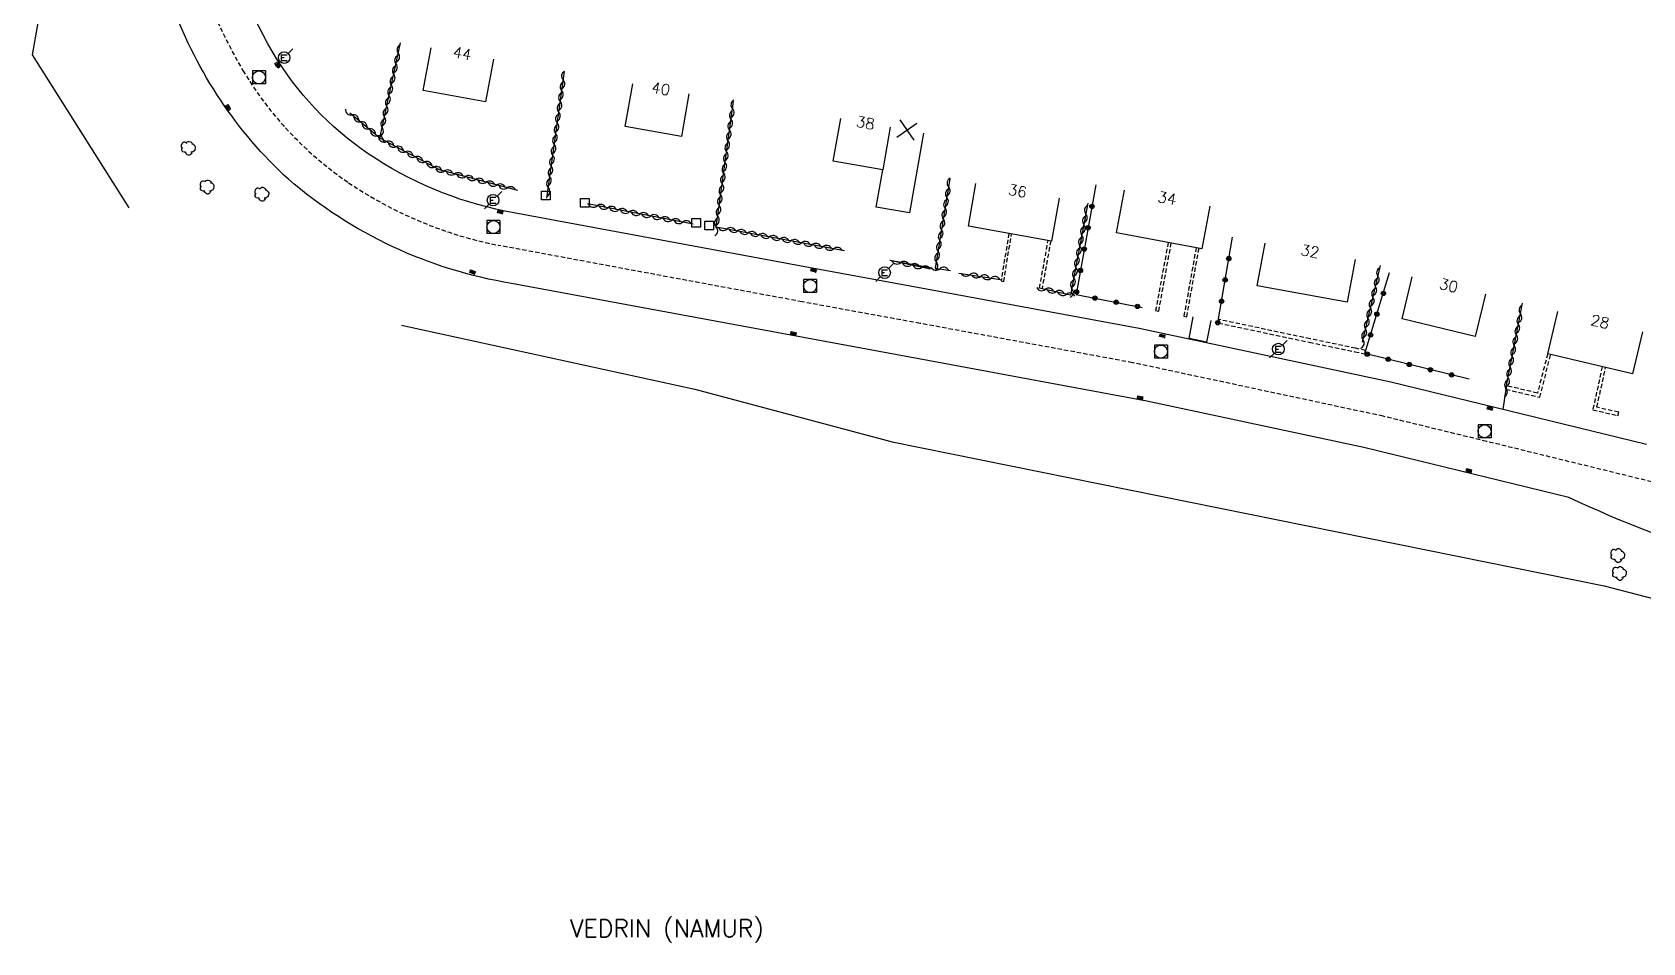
# Model space of a CAD drawing. Header units: millimetres. Extents: x 184000 to 185001, y 129000 to 130000.
# Drawn here: x 184401.1 to 184586.4, y 129762.1 to 129866.9 of the extents above; entities that cross this region are included whole.
import ezdxf
from ezdxf.enums import TextEntityAlignment as Align

# ---------------------------------------------------------------- set-up
doc = ezdxf.new("R2010")
doc.units = ezdxf.units.MM
doc.linetypes.add('DASHED', pattern=[0.75, 0.5, -0.25])
doc.layers.get('0').update_dxf_attribs({"linetype": 'CONTINUOUS'})
for name, color, linetype in [('W0001', 6, 'DASHED'), ('W0008', 7, 'CONTINUOUS'), ('W0100', 7, 'CONTINUOUS'), ('W0112', 1, 'DASHED'), ('W0300', 7, 'CONTINUOUS'), ('W0310', 3, 'CONTINUOUS'), ('W0322', 7, 'CONTINUOUS'), ('W0330', 7, 'CONTINUOUS'), ('W0334', 7, 'CONTINUOUS'), ('W0400', 7, 'CONTINUOUS'), ('W0420', 7, 'CONTINUOUS'), ('W0471', 7, 'CONTINUOUS'), ('W0980', 7, 'CONTINUOUS'), ('W0991', 7, 'CONTINUOUS'), ('W1102', 7, 'CONTINUOUS')]:
    doc.layers.add(name, color=color, linetype=linetype)
doc.styles.get("Standard").update_dxf_attribs({"font": 'romans.shx', "width": 0.85})

# ---------------------------------------------------------------- blocks, each defined once
blk = doc.blocks.new('t322o')
at = {"color": 0, "linetype": 'Continuous'}
for radius in [0.25, 0.15]:
    blk.add_circle((0, 0), radius, dxfattribs=at)
blk = doc.blocks.new('T420')
for p, q in [((0.75, 0.75), (-0.75, 0.75)), ((-0.75, 0.75), (-0.75, -0.75)), ((0.75, 0.75), (0.75, -0.75)), ((0.75, -0.75), (-0.75, -0.75))]:
    blk.add_line(p, q)
blk.add_ellipse((0, 0), major_axis=(-0.53, 0.53), ratio=1, start_param=3.926991, end_param=10.210176)
blk = doc.blocks.new('T471')
for p, q in [((-0.333334, 0.333334), (-0.333334, -0.333334)), ((-0.333334, 0.333334), (0.333334, 0.333334)), ((-0.333334, 0), (0, 0)), ((0.500001, 0.500001), (1.000002, 1.000002)), ((-0.500001, -0.500001), (-1.000002, -1.000002)), ((-0.333334, -0.333334), (0.333334, -0.333334))]:
    blk.add_line(p, q)
blk.add_ellipse((0, 0), major_axis=(0.471405, 0.471405), ratio=1, start_param=5.4977871438, end_param=11.780972451)
blk = doc.blocks.new('T400')
for p, q in [((-0.15, 0.3), (0.15, 0.3)), ((-0.15, -0.25), (-0.15, 0.3)), ((-0.15, 0.15), (0.15, 0.15)), ((-0.15, 0), (0.15, 0)), ((0.15, 0.3), (0.15, -0.25)), ((-0.15, -0.15), (0.15, -0.15)), ((-0.15, -0.25), (-0.15, -0.3)), ((-0.15, -0.3), (0.15, -0.3)), ((0.15, -0.3), (0.15, -0.25))]:
    blk.add_line(p, q)
blk = doc.blocks.new('t310o')
at = {"color": 0, "linetype": 'Continuous'}
for centre, start, end in [((-0.5, 0.38), 216.8699, 323.1304), ((0.5, -0.37), 36.8699, 143.1303)]:
    blk.add_arc(centre, 0.625, start, end, dxfattribs=at)
blk = doc.blocks.new('t112o')
at = {"color": 0, "linetype": 'Continuous'}
for p, q in [((-0.5, 0.5), (0.5, 0.5)), ((-0.5, -0.5), (-0.5, 0.5)), ((0.5, 0.5), (0.5, -0.5)), ((0.5, -0.5), (-0.5, -0.5))]:
    blk.add_line(p, q, dxfattribs=at)
blk = doc.blocks.new('T300')
for p, q in [((-0.8, 0.51), (-0.86, 0.34)), ((-0.86, 0.34), (-0.86, 0.17)), ((-0.86, 0.17), (-0.74, 0.06)), ((-0.69, 0.63), (-0.8, 0.51)), ((-0.8, -0.06), (-0.74, 0.06)), ((-0.74, 0.06), (-0.69, 0.11)), ((-0.57, 0.69), (-0.69, 0.63)), ((-0.46, 0.69), (-0.57, 0.69)), ((-0.29, 0.63), (-0.46, 0.69)), ((-0.29, 0.63), (-0.17, 0.74)), ((-0.23, 0.57), (-0.29, 0.63)), ((-0.17, 0.74), (-0.06, 0.8)), ((-0.06, 0.8), (0.06, 0.8)), ((0.06, 0.8), (0.23, 0.74)), ((0.23, 0.74), (0.34, 0.63)), ((0.34, 0.63), (0.4, 0.51)), ((0.46, 0.46), (0.34, 0.46)), ((0.4, 0.51), (0.4, 0.46)), ((0.57, 0.4), (0.46, 0.46)), ((0.57, 0.4), (0.69, 0.29)), ((0.69, 0.29), (0.74, 0.17)), ((0.74, 0.06), (0.69, -0.17)), ((0.74, 0.17), (0.74, 0.06)), ((-0.8, -0.17), (-0.8, -0.06)), ((-0.8, -0.23), (-0.8, -0.17)), ((-0.74, -0.34), (-0.8, -0.23)), ((-0.69, -0.4), (-0.74, -0.34)), ((-0.51, -0.46), (-0.69, -0.4)), ((-0.4, -0.46), (-0.51, -0.46)), ((-0.4, -0.46), (-0.34, -0.46)), ((-0.34, -0.46), (-0.34, -0.4)), ((-0.34, -0.51), (-0.34, -0.46)), ((-0.29, -0.63), (-0.34, -0.51)), ((-0.17, -0.74), (-0.29, -0.63)), ((-0.06, -0.8), (-0.17, -0.74)), ((0.06, -0.8), (-0.06, -0.8)), ((0.17, -0.74), (0.06, -0.8)), ((0.23, -0.69), (0.17, -0.74)), ((0.29, -0.46), (0.23, -0.46)), ((0.29, -0.63), (0.23, -0.69)), ((0.46, -0.4), (0.29, -0.46)), ((0.34, -0.51), (0.29, -0.63)), ((0.34, -0.51), (0.34, -0.46)), ((0.57, -0.34), (0.46, -0.4)), ((0.63, -0.29), (0.57, -0.34)), ((0.69, -0.17), (0.63, -0.29))]:
    blk.add_line(p, q)
blk = doc.blocks.new('t991o')
at = {"color": 0, "linetype": 'Continuous'}
for p, q in [((-1, 1), (1, -1)), ((-1, -1), (1, 1))]:
    blk.add_line(p, q, dxfattribs=at)

msp = doc.modelspace()

# ---------------------------------------------------------------- linework, layer by layer
at = {"layer": 'W0001'}
msp.add_lwpolyline([(184607.11, 129810.37), (184568.44, 129819.84), (184556.54, 129822.74), (184527.69, 129828.9), (184503.26, 129833.42), (184489.69, 129835.9), (184454.74, 129842.4, -0.099899), (184437.5, 129849.61, -0.108862), (184425.35, 129862.52, -0.173956), (184417.93, 129901.1), (184425.5, 129934.98), (184433.91, 129972.81, -0.18796), (184441.73, 129981.12), (184455.72, 129990.6), (184469.67, 130000)], format="xyb", dxfattribs=at)
msp.add_lwpolyline([(184607.11, 129810.37), (184568.44, 129819.84), (184556.54, 129822.74), (184527.69, 129828.9), (184503.26, 129833.42), (184489.69, 129835.9), (184454.74, 129842.4, -0.099899), (184437.5, 129849.61, -0.108862), (184425.35, 129862.52, -0.173956), (184417.93, 129901.1), (184425.5, 129934.98), (184433.91, 129972.81, -0.18796), (184441.73, 129981.12), (184455.72, 129990.6), (184469.67, 130000)], format="xyb", dxfattribs=at)
at = {"layer": 'W0008'}
for points in [[(184722.01, 129784.66), (184705.5, 129789.2), (184687.89, 129793.65), (184674.02, 129796.4), (184658.09, 129799, 0.054522), (184636.81, 129799.84, -0.053076), (184617.06, 129800.91, -0.062447), (184577.9, 129813.38), (184554.33, 129819.15), (184529.37, 129824.48), (184504.15, 129829.16), (184456.25, 129838.02, -0.137741), (184430.57, 129850.01, -0.119192), (184417.31, 129869.84, -0.12906), (184414.09, 129901.88), (184421.82, 129936.48), (184429.96, 129973.18, -0.18894), (184433.38, 129979.06), (184448.08, 129989.06, -0.079977), (184450.17, 129989.84, 0.082022), (184452.08, 129990.56), (184454.59, 129992.26, 0.198076), (184459.02, 130000, 0.06443)], [(184722.01, 129784.66), (184705.5, 129789.2), (184687.89, 129793.65), (184674.02, 129796.4), (184658.09, 129799, 0.054522), (184636.81, 129799.84, -0.053076), (184617.06, 129800.91, -0.062447), (184577.9, 129813.38), (184554.33, 129819.15), (184529.37, 129824.48), (184504.15, 129829.16), (184456.25, 129838.02, -0.137741), (184430.57, 129850.01, -0.119192), (184417.31, 129869.84, -0.12906), (184414.09, 129901.88), (184421.82, 129936.48), (184429.96, 129973.18, -0.18894), (184433.38, 129979.06), (184448.08, 129989.06, -0.079977), (184450.17, 129989.84, 0.082022), (184452.08, 129990.56), (184454.59, 129992.26, 0.198076), (184459.02, 130000, 0.06443)], [(184586.84, 129819.47), (184569.39, 129823.75), (184557.44, 129826.66), (184528.47, 129832.84), (184503.99, 129837.37), (184490.43, 129839.85), (184455.5, 129846.35, -0.099707), (184439.76, 129852.94, -0.108758), (184428.81, 129864.57, -0.173308), (184421.88, 129900.35), (184429.42, 129934.1), (184437.8, 129971.77, -0.190553), (184443.42, 129978.64), (184451.48, 129984.15, 0.115292), (184452.96, 129985.71, -0.074313), (184454.33, 129987.22), (184459.34, 129990.64, -0.099784), (184461.79, 129991.65, 0.056841), (184463.83, 129992.38), (184475.09, 130000)], [(184586.84, 129819.47), (184569.39, 129823.75), (184557.44, 129826.66), (184528.47, 129832.84), (184503.99, 129837.37), (184490.43, 129839.85), (184455.5, 129846.35, -0.099707), (184439.76, 129852.94, -0.108758), (184428.81, 129864.57, -0.173308), (184421.88, 129900.35), (184429.42, 129934.1), (184437.8, 129971.77, -0.190553), (184443.42, 129978.64), (184451.48, 129984.15, 0.115292), (184452.96, 129985.71, -0.074313), (184454.33, 129987.22), (184459.34, 129990.64, -0.099784), (184461.79, 129991.65, 0.056841), (184463.83, 129992.38), (184475.09, 130000)]]:
    msp.add_lwpolyline(points, format="xyb", dxfattribs=at)
for points in [[(184428.81, 129864.57), (184428.81, 129864.57)], [(184428.81, 129864.57), (184428.81, 129864.57)], [(184421.87, 129860.52), (184421.87, 129860.52)], [(184421.87, 129860.52), (184421.87, 129860.52)], [(184433.23, 129858.61), (184433.23, 129858.61)], [(184433.23, 129858.61), (184433.23, 129858.61)], [(184439.76, 129852.94), (184439.76, 129852.94)], [(184439.76, 129852.94), (184439.76, 129852.94)], [(184430.57, 129850.01), (184430.57, 129850.01)], [(184430.57, 129850.01), (184430.57, 129850.01)], [(184447.76, 129848.67), (184447.76, 129848.67)], [(184447.76, 129848.67), (184447.76, 129848.67)], [(184442.56, 129842.25), (184442.56, 129842.25)], [(184442.56, 129842.25), (184442.56, 129842.25)], [(184577.82, 129813.41), (184577.82, 129813.41)], [(184577.82, 129813.41), (184577.82, 129813.41)]]:
    msp.add_lwpolyline(points, dxfattribs=at)
at = {"layer": 'W0100'}
for points in [[(184454.18, 129863.83), (184453.27, 129858.91), (184446.09, 129860.24), (184447, 129865.15)], [(184454.18, 129863.83), (184453.27, 129858.91), (184446.09, 129860.24), (184447, 129865.15)], [(184476.67, 129859.85), (184475.8, 129854.93), (184469.32, 129856.08), (184470.2, 129861)], [(184476.67, 129859.85), (184475.8, 129854.93), (184469.32, 129856.08), (184470.2, 129861)], [(184503.65, 129855.33), (184502.03, 129846.13), (184498.2, 129846.81), (184498.96, 129851.08), (184493.26, 129852.09), (184494.13, 129857.01)], [(184503.65, 129855.33), (184502.03, 129846.13), (184498.2, 129846.81), (184498.96, 129851.08), (184493.26, 129852.09), (184494.13, 129857.01)], [(184493.26, 129852.09), (184493.26, 129852.09)], [(184493.26, 129852.09), (184493.26, 129852.09)], [(184519.25, 129847.82), (184518.38, 129842.9), (184508.82, 129844.6), (184509.69, 129849.52)], [(184519.25, 129847.82), (184518.38, 129842.9), (184508.82, 129844.6), (184509.69, 129849.52)], [(184536.61, 129846.92), (184535.7, 129842), (184525.85, 129843.83), (184526.77, 129848.75)], [(184536.61, 129846.92), (184535.7, 129842), (184525.85, 129843.83), (184526.77, 129848.75)], [(184553.31, 129840.78), (184552.41, 129835.86), (184542.07, 129837.74), (184542.97, 129842.66)], [(184553.31, 129840.78), (184552.41, 129835.86), (184542.07, 129837.74), (184542.97, 129842.66)], [(184568.31, 129836.78), (184567.15, 129831.92), (184558.72, 129833.93), (184559.88, 129838.79)], [(184568.31, 129836.78), (184567.15, 129831.92), (184558.72, 129833.93), (184559.88, 129838.79)], [(184586.39, 129832.46), (184585.23, 129827.6), (184575.48, 129829.92), (184576.64, 129834.79)], [(184586.39, 129832.46), (184585.23, 129827.6), (184575.48, 129829.92), (184576.64, 129834.79)]]:
    msp.add_lwpolyline(points, dxfattribs=at)
at = {"layer": 'W0112'}
for points in [[(184513.47, 129843.77), (184512.59, 129838.3), (184512.9, 129838.24), (184513.78, 129843.72)], [(184513.47, 129843.77), (184512.59, 129838.3), (184512.9, 129838.24), (184513.78, 129843.72)], [(184518.29, 129842.92), (184517.3, 129837.41), (184517.01, 129837.49), (184518, 129842.97)], [(184518.29, 129842.92), (184517.3, 129837.41), (184517.01, 129837.49), (184518, 129842.97)], [(184531.81, 129842.72), (184530.37, 129834.9), (184530.72, 129834.83), (184532.17, 129842.66)], [(184531.81, 129842.72), (184530.37, 129834.9), (184530.72, 129834.83), (184532.17, 129842.66)], [(184535.03, 129842.13), (184533.62, 129834.25), (184533.95, 129834.19), (184535.36, 129842.07)], [(184535.03, 129842.13), (184533.62, 129834.25), (184533.95, 129834.19), (184535.36, 129842.07)], [(184575.48, 129829.92), (184574.3, 129825.4), (184570.76, 129826.24), (184570.67, 129825.85), (184574.59, 129824.92), (184575.82, 129829.84)], [(184575.48, 129829.92), (184574.3, 129825.4), (184570.76, 129826.24), (184570.67, 129825.85), (184574.59, 129824.92), (184575.82, 129829.84)], [(184581.75, 129828.43), (184580.68, 129823.47), (184583.56, 129822.8), (184583.65, 129823.19), (184581.15, 129823.77), (184582.14, 129828.33)], [(184581.75, 129828.43), (184580.68, 129823.47), (184583.56, 129822.8), (184583.65, 129823.19), (184581.15, 129823.77), (184582.14, 129828.33)]]:
    msp.add_lwpolyline(points, dxfattribs=at)
msp.add_lwpolyline([(184537.6, 129833.46), (184548.05, 129831.26), (184553.29, 129830.16), (184554.45, 129829.91), (184554.53, 129830.31), (184553.37, 129830.55), (184548.14, 129831.65), (184537.68, 129833.86)], close=True, dxfattribs=at)
msp.add_lwpolyline([(184537.6, 129833.46), (184548.05, 129831.26), (184553.29, 129830.16), (184554.45, 129829.91), (184554.53, 129830.31), (184553.37, 129830.55), (184548.14, 129831.65), (184537.68, 129833.86)], close=True, dxfattribs=at)
at = {"layer": 'W0310'}
for p, q in [((184441.1, 129854.73), (184443.49, 129865.72)), ((184441.1, 129854.73), (184443.49, 129865.72)), ((184460.31, 129847.82), (184462.33, 129862.39)), ((184460.31, 129847.82), (184462.33, 129862.39)), ((184477.15, 129844.84), (184464.99, 129847.17)), ((184477.15, 129844.84), (184464.99, 129847.17)), ((184504.46, 129839.67), (184499.78, 129840.67)), ((184504.46, 129839.67), (184499.78, 129840.67)), ((184504.61, 129839.77), (184499.83, 129840.67)), ((184504.61, 129839.77), (184499.83, 129840.67)), ((184554.16, 129831.26), (184556.24, 129840.07)), ((184554.16, 129831.26), (184556.24, 129840.07)), ((184507.74, 129839.21), (184512.53, 129838.46)), ((184507.74, 129839.21), (184512.53, 129838.46)), ((184570.67, 129825.85), (184572.59, 129835.76)), ((184570.67, 129825.85), (184572.59, 129835.76))]:
    msp.add_line(p, q, dxfattribs=at)
for points in [[(184494.55, 129841.77), (184479.8, 129844.51), (184481.8, 129858.95)], [(184494.55, 129841.77), (184479.8, 129844.51), (184481.8, 129858.95)], [(184456.97, 129848.7), (184447.98, 129851.09), (184441.1, 129854.73), (184437.66, 129857.63)], [(184456.97, 129848.7), (184447.98, 129851.09), (184441.1, 129854.73), (184437.66, 129857.63)], [(184506.69, 129850.06), (184505.01, 129839.78), (184506.76, 129839.52)], [(184506.69, 129850.06), (184505.01, 129839.78), (184506.76, 129839.52)], [(184522.57, 129847.24), (184520.59, 129836.67), (184517.3, 129837.41)], [(184522.57, 129847.24), (184520.59, 129836.67), (184517.3, 129837.41)]]:
    msp.add_lwpolyline(points, dxfattribs=at)
at = {"layer": 'W0322'}
msp.add_line((184537.52, 129833.47), (184539.22, 129843.35), dxfattribs=at)
msp.add_line((184537.52, 129833.47), (184539.22, 129843.35), dxfattribs=at)
for points in [[(184523.49, 129849.35), (184521.22, 129836.75), (184528.8, 129835.26)], [(184523.49, 129849.35), (184521.22, 129836.75), (184528.8, 129835.26)], [(184566.46, 129826.99), (184554.46, 129829.95), (184557.29, 129839.26)], [(184566.46, 129826.99), (184554.46, 129829.95), (184557.29, 129839.26)]]:
    msp.add_lwpolyline(points, dxfattribs=at)
at = {"layer": 'W0330'}
for points in [[(184423.09, 129993.66), (184421.3, 129977.36), (184415.39, 129952.62), (184409.9, 129920.43), (184404.56, 129883.88), (184401.1, 129864.31), (184412.21, 129846.7)], [(184423.09, 129993.66), (184421.3, 129977.36), (184415.39, 129952.62), (184409.9, 129920.43), (184404.56, 129883.88), (184401.1, 129864.31), (184412.21, 129846.7)], [(184443.59, 129833.2), (184477.36, 129825.86), (184500.04, 129819.78), (184581.97, 129803.2), (184601.88, 129798.03), (184622.72, 129793.4), (184643.06, 129790.46), (184662.36, 129787.14), (184686.12, 129781.08)], [(184443.59, 129833.2), (184477.36, 129825.86), (184500.04, 129819.78), (184581.97, 129803.2), (184601.88, 129798.03), (184622.72, 129793.4), (184643.06, 129790.46), (184662.36, 129787.14), (184686.12, 129781.08)]]:
    msp.add_lwpolyline(points, dxfattribs=at)
at = {"layer": 'W0334'}
msp.add_line((184570.67, 129825.85), (184570.31, 129823.52), dxfattribs=at)
msp.add_line((184570.67, 129825.85), (184570.31, 129823.52), dxfattribs=at)
msp.add_lwpolyline([(184536.72, 129833.76), (184536.24, 129831.27), (184534.22, 129831.69), (184534.68, 129834.17)], dxfattribs=at)
msp.add_lwpolyline([(184536.72, 129833.76), (184536.24, 129831.27), (184534.22, 129831.69), (184534.68, 129834.17)], dxfattribs=at)
at = {"layer": 'W1102'}
msp.add_lwpolyline([(184499.83, 129856), (184498.96, 129851.08)], dxfattribs=at)
msp.add_lwpolyline([(184499.83, 129856), (184498.96, 129851.08)], dxfattribs=at)

# ---------------------------------------------------------------- block references
at = {"layer": 'W0112'}
for p in [(184460.21, 129848.14), (184460.21, 129848.14), (184464.68, 129847.31), (184464.68, 129847.31), (184477.48, 129844.98), (184477.48, 129844.98), (184479, 129844.69), (184479, 129844.69)]:
    msp.add_blockref('t112o', p, dxfattribs=at)
at = {"layer": 'W0300'}
for p in [(184419.11, 129853.57), (184419.11, 129853.57), (184421.27, 129849.11), (184421.27, 129849.11), (184427.57, 129848.28), (184427.57, 129848.28), (184583.59, 129806.7), (184583.59, 129806.7), (184583.79, 129804.64), (184583.79, 129804.64)]:
    msp.add_blockref('T300', p, dxfattribs=at)
at = {"layer": 'W0310'}
for p, rotation in [((184443.23, 129864.5), 77.71344352852675), ((184443.23, 129864.5), 77.71344352852675), ((184442.96, 129863.28), 77.71344352852675), ((184442.96, 129863.28), 77.71344352852675), ((184442.43, 129860.84), 77.71344352852675), ((184442.43, 129860.84), 77.71344352852675), ((184442.7, 129862.06), 77.71344352852675), ((184442.7, 129862.06), 77.71344352852675), ((184462.2, 129861.44), 82.07951142781754), ((184462.2, 129861.44), 82.07951142781754), ((184442.16, 129859.62), 77.71344352852675), ((184442.16, 129859.62), 77.71344352852675), ((184461.86, 129858.96), 82.07951142781754), ((184461.86, 129858.96), 82.07951142781754), ((184462.03, 129860.2), 82.07951142781754), ((184462.03, 129860.2), 82.07951142781754), ((184437.91, 129857.42), 139.8740642965074), ((184437.91, 129857.42), 139.8740642965074), ((184441.63, 129857.17), 77.71344352852675), ((184441.63, 129857.17), 77.71344352852675), ((184441.9, 129858.4), 77.71344352852675), ((184441.9, 129858.4), 77.71344352852675), ((184461.69, 129857.73), 82.07951142781754), ((184461.69, 129857.73), 82.07951142781754), ((184481.69, 129858.13), 82.12736499475471), ((184481.69, 129858.13), 82.12736499475471), ((184438.87, 129856.62), 139.8740642965074), ((184438.87, 129856.62), 139.8740642965074), ((184439.83, 129855.81), 139.8740642965074), ((184439.83, 129855.81), 139.8740642965074), ((184441.37, 129855.95), 77.71344352852675), ((184441.37, 129855.95), 77.71344352852675), ((184461.34, 129855.25), 82.07951142781754), ((184461.34, 129855.25), 82.07951142781754), ((184461.51, 129856.49), 82.07951142781754), ((184461.51, 129856.49), 82.07951142781754), ((184481.34, 129855.66), 82.12736499475471), ((184481.34, 129855.66), 82.12736499475471), ((184481.52, 129856.9), 82.12736499475471), ((184481.52, 129856.9), 82.12736499475471), ((184440.78, 129855), 139.8740642965074), ((184440.78, 129855), 139.8740642965074), ((184441.84, 129854.34), 152.055318457755), ((184441.84, 129854.34), 152.055318457755), ((184442.94, 129853.76), 152.055318457755), ((184442.94, 129853.76), 152.055318457755), ((184461.17, 129854.01), 82.07951142781754), ((184461.17, 129854.01), 82.07951142781754), ((184481.17, 129854.42), 82.12736499475471), ((184481.17, 129854.42), 82.12736499475471), ((184444.04, 129853.17), 152.055318457755), ((184444.04, 129853.17), 152.055318457755), ((184445.15, 129852.59), 152.055318457755), ((184445.15, 129852.59), 152.055318457755), ((184446.25, 129852), 152.055318457755), ((184446.25, 129852), 152.055318457755), ((184460.82, 129851.53), 82.07951142781754), ((184460.82, 129851.53), 82.07951142781754), ((184461, 129852.77), 82.07951142781754), ((184461, 129852.77), 82.07951142781754), ((184480.83, 129851.94), 82.12736499475471), ((184480.83, 129851.94), 82.12736499475471), ((184481, 129853.18), 82.12736499475471), ((184481, 129853.18), 82.12736499475471), ((184447.36, 129851.42), 152.055318457755), ((184447.36, 129851.42), 152.055318457755), ((184448.51, 129850.95), 165.1457777341525), ((184448.51, 129850.95), 165.1457777341525), ((184449.72, 129850.63), 165.1457777341525), ((184449.72, 129850.63), 165.1457777341525), ((184450.92, 129850.31), 165.1457777341525), ((184450.92, 129850.31), 165.1457777341525), ((184460.65, 129850.3), 82.07951142781754), ((184460.65, 129850.3), 82.07951142781754), ((184480.66, 129850.71), 82.12736499475471), ((184480.66, 129850.71), 82.12736499475471), ((184452.13, 129849.99), 165.1457777341525), ((184452.13, 129849.99), 165.1457777341525), ((184453.34, 129849.67), 165.1457777341525), ((184453.34, 129849.67), 165.1457777341525), ((184454.55, 129849.34), 165.1457777341525), ((184454.55, 129849.34), 165.1457777341525), ((184455.76, 129849.02), 165.1457777341525), ((184455.76, 129849.02), 165.1457777341525), ((184460.48, 129849.06), 82.07951142781754), ((184460.48, 129849.06), 82.07951142781754), ((184480.32, 129848.23), 82.12736499475471), ((184480.32, 129848.23), 82.12736499475471), ((184480.49, 129849.47), 82.12736499475471), ((184480.49, 129849.47), 82.12736499475471), ((184506.34, 129847.9), 260.6744778565645), ((184506.34, 129847.9), 260.6744778565645), ((184506.54, 129849.13), 260.6744778565645), ((184506.54, 129849.13), 260.6744778565645), ((184466.1, 129846.95), 169.1665348310931), ((184466.1, 129846.95), 169.1665348310931), ((184467.33, 129846.72), 169.1665348310931), ((184467.33, 129846.72), 169.1665348310931), ((184468.56, 129846.48), 169.1665348310931), ((184468.56, 129846.48), 169.1665348310931), ((184480.15, 129846.99), 82.12736499475471), ((184480.15, 129846.99), 82.12736499475471), ((184506.14, 129846.67), 260.6744778565645), ((184506.14, 129846.67), 260.6744778565645), ((184522.34, 129846.01), 259.4066668988738), ((184522.34, 129846.01), 259.4066668988738), ((184469.79, 129846.25), 169.1665348310931), ((184469.79, 129846.25), 169.1665348310931), ((184471.02, 129846.01), 169.1665348310931), ((184471.02, 129846.01), 169.1665348310931), ((184472.24, 129845.78), 169.1665348310931), ((184472.24, 129845.78), 169.1665348310931), ((184473.47, 129845.54), 169.1665348310931), ((184473.47, 129845.54), 169.1665348310931), ((184474.7, 129845.31), 169.1665348310931), ((184474.7, 129845.31), 169.1665348310931), ((184475.93, 129845.07), 169.1665348310931), ((184475.93, 129845.07), 169.1665348310931), ((184479.8, 129844.51), 82.12736499475471), ((184479.8, 129844.51), 82.12736499475471), ((184479.98, 129845.75), 82.12736499475471), ((184479.98, 129845.75), 82.12736499475471), ((184505.73, 129844.2), 260.6744778565645), ((184505.73, 129844.2), 260.6744778565645), ((184505.93, 129845.43), 260.6744778565645), ((184505.93, 129845.43), 260.6744778565645), ((184522.11, 129844.78), 259.4066668988738), ((184522.11, 129844.78), 259.4066668988738), ((184481.03, 129844.28), 169.4794230371926), ((184481.03, 129844.28), 169.4794230371926), ((184482.26, 129844.06), 169.4794230371926), ((184482.26, 129844.06), 169.4794230371926), ((184483.49, 129843.83), 169.4794230371926), ((184483.49, 129843.83), 169.4794230371926), ((184484.72, 129843.6), 169.4794230371926), ((184484.72, 129843.6), 169.4794230371926), ((184485.95, 129843.37), 169.4794230371926), ((184485.95, 129843.37), 169.4794230371926), ((184487.17, 129843.14), 169.4794230371926), ((184487.17, 129843.14), 169.4794230371926), ((184488.4, 129842.91), 169.4794230371926), ((184488.4, 129842.91), 169.4794230371926), ((184489.63, 129842.69), 169.4794230371926), ((184489.63, 129842.69), 169.4794230371926), ((184505.53, 129842.97), 260.6744778565645), ((184505.53, 129842.97), 260.6744778565645), ((184521.65, 129842.32), 259.4066668988738), ((184521.65, 129842.32), 259.4066668988738), ((184521.88, 129843.55), 259.4066668988738), ((184521.88, 129843.55), 259.4066668988738), ((184490.86, 129842.46), 169.4794230371926), ((184490.86, 129842.46), 169.4794230371926), ((184492.09, 129842.23), 169.4794230371926), ((184492.09, 129842.23), 169.4794230371926), ((184493.32, 129842), 169.4794230371926), ((184493.32, 129842), 169.4794230371926), ((184505.12, 129840.5), 260.6744778565645), ((184505.12, 129840.5), 260.6744778565645), ((184505.33, 129841.73), 260.6744778565645), ((184505.33, 129841.73), 260.6744778565645), ((184521.42, 129841.09), 259.4066668988738), ((184521.42, 129841.09), 259.4066668988738), ((184501, 129840.41), 167.8403764492472), ((184501, 129840.41), 167.8403764492472), ((184502.23, 129840.15), 167.8403764492472), ((184502.23, 129840.15), 167.8403764492472), ((184503.45, 129839.88), 167.8403764492472), ((184503.45, 129839.88), 167.8403764492472), ((184505.53, 129839.71), 351.471595760983), ((184505.53, 129839.71), 351.471595760983), ((184508.97, 129839.02), 351.0998152324272), ((184508.97, 129839.02), 351.0998152324272), ((184520.96, 129838.63), 259.4066668988738), ((184520.96, 129838.63), 259.4066668988738), ((184521.19, 129839.86), 259.4066668988738), ((184521.19, 129839.86), 259.4066668988738), ((184555.95, 129838.85), 76.72283804694754), ((184555.95, 129838.85), 76.72283804694754), ((184510.21, 129838.83), 351.0998152324272), ((184510.21, 129838.83), 351.0998152324272), ((184511.44, 129838.63), 351.0998152324272), ((184511.44, 129838.63), 351.0998152324272), ((184517.66, 129837.33), 167.3468461825758), ((184517.66, 129837.33), 167.3468461825758), ((184520.73, 129837.41), 259.4066668988738), ((184520.73, 129837.41), 259.4066668988738), ((184555.67, 129837.64), 76.72283804694754), ((184555.67, 129837.64), 76.72283804694754), ((184518.88, 129837.06), 167.3468461825758), ((184518.88, 129837.06), 167.3468461825758), ((184520.1, 129836.78), 167.3468461825758), ((184520.1, 129836.78), 167.3468461825758), ((184555.09, 129835.2), 76.72283804694754), ((184555.09, 129835.2), 76.72283804694754), ((184555.38, 129836.42), 76.72283804694754), ((184555.38, 129836.42), 76.72283804694754), ((184554.81, 129833.99), 76.72283804694754), ((184554.81, 129833.99), 76.72283804694754), ((184572.11, 129833.3), 79.06901594382464), ((184572.11, 129833.3), 79.06901594382464), ((184572.35, 129834.53), 79.06901594382464), ((184572.35, 129834.53), 79.06901594382464), ((184554.23, 129831.55), 76.72283804694754), ((184554.23, 129831.55), 76.72283804694754), ((184554.52, 129832.77), 76.72283804694754), ((184554.52, 129832.77), 76.72283804694754), ((184571.88, 129832.08), 79.06901594382464), ((184571.88, 129832.08), 79.06901594382464), ((184571.4, 129829.62), 79.06901594382464), ((184571.4, 129829.62), 79.06901594382464), ((184571.64, 129830.85), 79.06901594382464), ((184571.64, 129830.85), 79.06901594382464), ((184571.16, 129828.39), 79.06901594382464), ((184571.16, 129828.39), 79.06901594382464), ((184570.69, 129825.94), 79.06901594382464), ((184570.69, 129825.94), 79.06901594382464), ((184570.93, 129827.17), 79.06901594382464), ((184570.93, 129827.17), 79.06901594382464)]:
    msp.add_blockref('t310o', p, dxfattribs=dict(at, rotation=rotation))
at = {"layer": 'W0322'}
for p, rotation in [((184523.04, 129846.89), 259.8087122811189), ((184523.04, 129846.89), 259.8087122811189), ((184522.6, 129844.43), 259.8087122811189), ((184522.6, 129844.43), 259.8087122811189), ((184522.16, 129841.97), 259.8087122811189), ((184522.16, 129841.97), 259.8087122811189), ((184521.72, 129839.51), 259.8087122811189), ((184521.72, 129839.51), 259.8087122811189), ((184538.79, 129840.88), 80.22698896702528), ((184538.79, 129840.88), 80.22698896702528), ((184538.37, 129838.42), 80.22698896702528), ((184538.37, 129838.42), 80.22698896702528), ((184521.28, 129837.05), 259.8087122811189), ((184521.28, 129837.05), 259.8087122811189), ((184523.38, 129836.33), 348.8931766625438), ((184523.38, 129836.33), 348.8931766625438), ((184525.83, 129835.85), 348.8931766625438), ((184525.83, 129835.85), 348.8931766625438), ((184537.95, 129835.96), 80.22698896702528), ((184537.95, 129835.96), 80.22698896702528), ((184556.57, 129836.87), 73.059958415596), ((184556.57, 129836.87), 73.059958415596), ((184528.28, 129835.37), 348.8931766625438), ((184528.28, 129835.37), 348.8931766625438), ((184555.84, 129834.48), 73.059958415596), ((184555.84, 129834.48), 73.059958415596), ((184537.52, 129833.49), 80.22698896702528), ((184537.52, 129833.49), 80.22698896702528), ((184555.11, 129832.09), 73.059958415596), ((184555.11, 129832.09), 73.059958415596), ((184554.71, 129829.88), 166.1603333918413), ((184554.71, 129829.88), 166.1603333918413), ((184557.13, 129829.29), 166.1603333918413), ((184557.13, 129829.29), 166.1603333918413), ((184559.56, 129828.69), 166.1603333918413), ((184559.56, 129828.69), 166.1603333918413), ((184561.99, 129828.09), 166.1603333918413), ((184561.99, 129828.09), 166.1603333918413), ((184564.42, 129827.49), 166.1603333918413), ((184564.42, 129827.49), 166.1603333918413)]:
    msp.add_blockref('t322o', p, dxfattribs=dict(at, rotation=rotation))
at = {"layer": 'W0400'}
for p, rotation in [((184429.33, 129863.16), 36.03620589558741), ((184429.33, 129863.16), 36.03620589558741), ((184423.63, 129858.27), 33.19332973020973), ((184423.63, 129858.27), 33.19332973020973), ((184454.96, 129846.22), 75.73808287164556), ((184454.96, 129846.22), 75.73808287164556), ((184451.77, 129839.33), 70.14150469502573), ((184451.77, 129839.33), 70.14150469502573), ((184491.01, 129839.53), 75.68424228632442), ((184491.01, 129839.53), 75.68424228632442), ((184488.7, 129832.26), 77.27498688472866), ((184488.7, 129832.26), 77.27498688472866), ((184531.15, 129831.98), 77.37145612815173), ((184531.15, 129831.98), 77.37145612815173), ((184528.6, 129824.86), 78.41790907921828), ((184528.6, 129824.86), 78.41790907921828), ((184568.84, 129823.63), 75.89094498803611), ((184568.84, 129823.63), 75.89094498803611), ((184566.42, 129816.48), 72.91592301257691), ((184566.42, 129816.48), 72.91592301257691)]:
    msp.add_blockref('T400', p, dxfattribs=dict(at, rotation=rotation))
at = {"layer": 'W0420'}
for p in [(184427.19, 129861.73), (184427.19, 129861.73), (184454.17, 129844.51), (184454.17, 129844.51), (184490.61, 129837.71), (184490.61, 129837.71), (184530.97, 129830.18), (184530.97, 129830.18), (184568.22, 129821), (184568.22, 129821)]:
    msp.add_blockref('T420', p, dxfattribs=at)
at = {"layer": 'W0471'}
for p in [(184430.09, 129864.01), (184430.09, 129864.01), (184454.13, 129847.6), (184454.13, 129847.6), (184499.18, 129839.26), (184499.18, 129839.26), (184544.49, 129830.46), (184544.49, 129830.46)]:
    msp.add_blockref('T471', p, dxfattribs=at)
at = {"layer": 'W0991', "rotation": 349.9872933896888}
msp.add_blockref('t991o', (184501.74, 129855.67), dxfattribs=at)
msp.add_blockref('t991o', (184501.74, 129855.67), dxfattribs=at)

# ---------------------------------------------------------------- texts
at = {"layer": 'W0980'}
msp.add_text('VEDRIN (NAMUR)', height=2, dxfattribs=at).set_placement((184474.14, 129763.66), align=Align.MIDDLE)
at = {"layer": 'W0991'}
for s, rotation, p in [('44', 349.5384, (184450.59, 129864.49)), ('44', 349.5384, (184450.59, 129864.49)), ('40', 349.9663, (184473.43, 129860.43)), ('40', 349.9663, (184473.43, 129860.43)), ('38', 349.9873, (184496.98, 129856.51)), ('38', 349.9873, (184496.98, 129856.51)), ('36', 349.9285, (184514.47, 129848.67)), ('36', 349.9285, (184514.47, 129848.67)), ('34', 349.4916, (184531.69, 129847.83)), ('34', 349.4916, (184531.69, 129847.83)), ('32', 349.6684, (184548.14, 129841.72)), ('32', 349.6684, (184548.14, 129841.72)), ('30', 346.5795, (184564.09, 129837.79)), ('30', 346.5795, (184564.09, 129837.79)), ('28', 346.5796, (184581.51, 129833.62)), ('28', 346.5796, (184581.51, 129833.62))]:
    msp.add_text(s, height=1.25, rotation=rotation, dxfattribs=at).set_placement(p, align=Align.MIDDLE)

doc.saveas('drawing.dxf')
